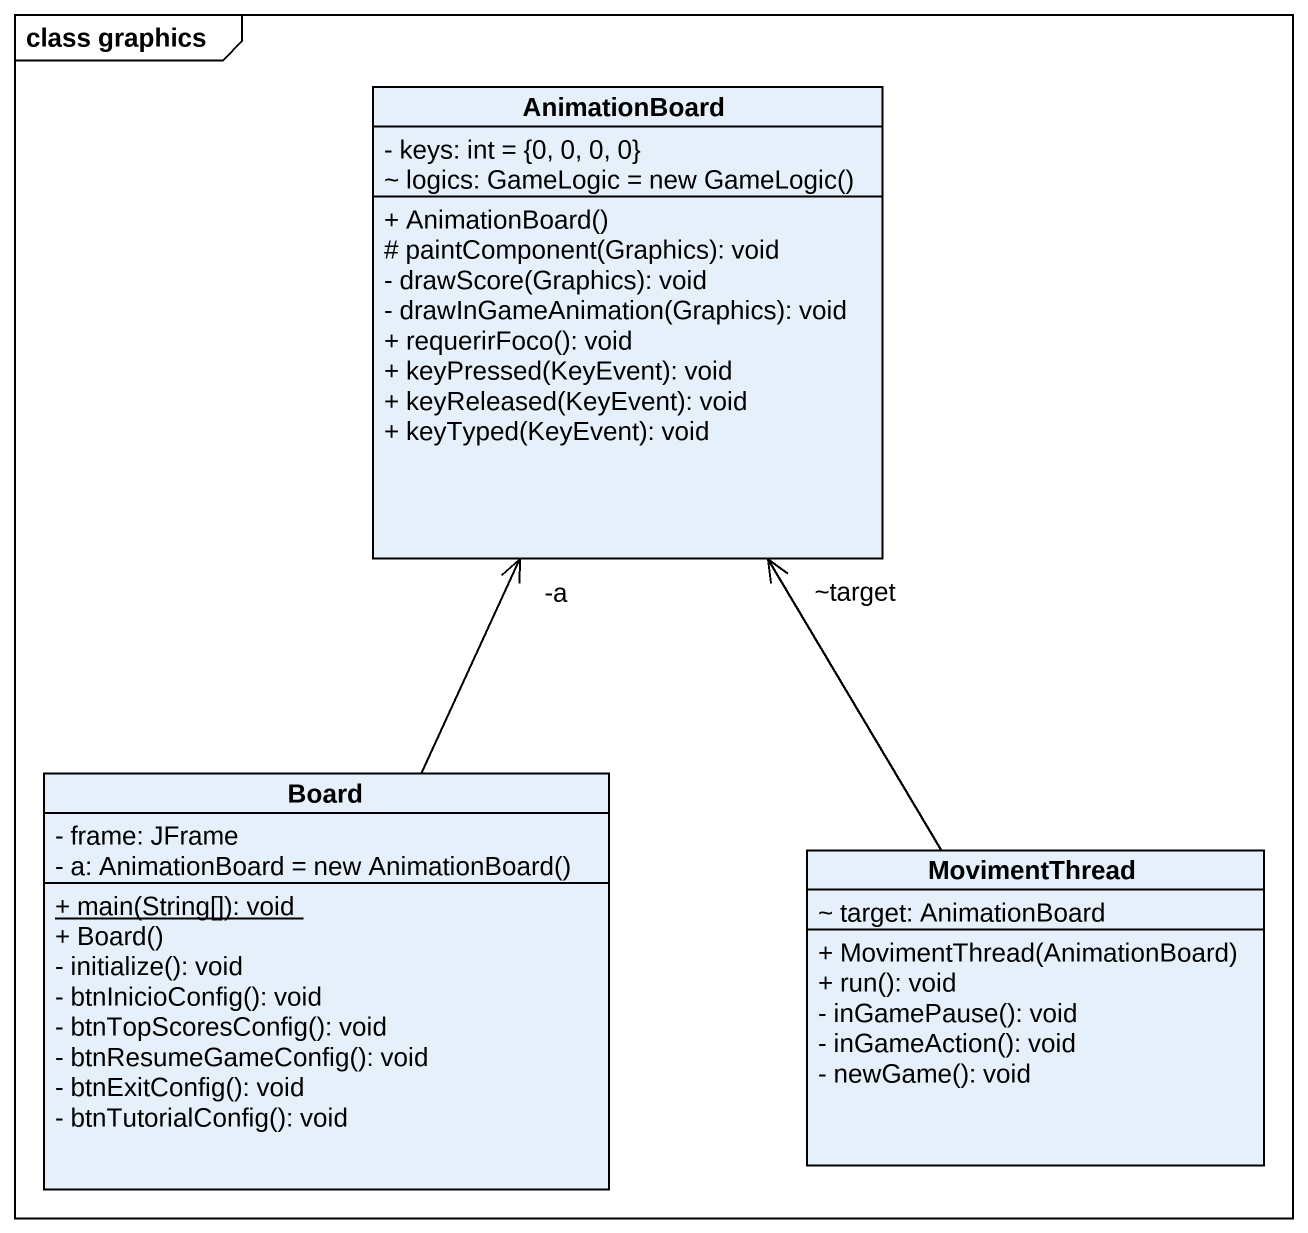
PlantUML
@startuml
mainframe class graphics
hide circle
hide empty members
skinparam classAttributeIconSize 0
class AnimationBoard {
  - keys: int = {0, 0, 0, 0}
  {field} ~ logics: GameLogic = new GameLogic()
  + AnimationBoard()
  # paintComponent(Graphics): void
  - drawScore(Graphics): void
  - drawInGameAnimation(Graphics): void
  + requerirFoco(): void
  + keyPressed(KeyEvent): void
  + keyReleased(KeyEvent): void
  + keyTyped(KeyEvent): void
}
class Board {
  - frame: JFrame
  {field} - a: AnimationBoard = new AnimationBoard()
  {static} + main(String[]): void
  + Board()
  - initialize(): void
  - btnInicioConfig(): void
  - btnTopScoresConfig(): void
  - btnResumeGameConfig(): void
  - btnExitConfig(): void
  - btnTutorialConfig(): void
}
class MovimentThread {
  ~ target: AnimationBoard
  + MovimentThread(AnimationBoard)
  + run(): void
  - inGamePause(): void
  - inGameAction(): void
  - newGame(): void
}
Board -up-> "-a" AnimationBoard
MovimentThread -up-> "~target" AnimationBoard
@enduml
